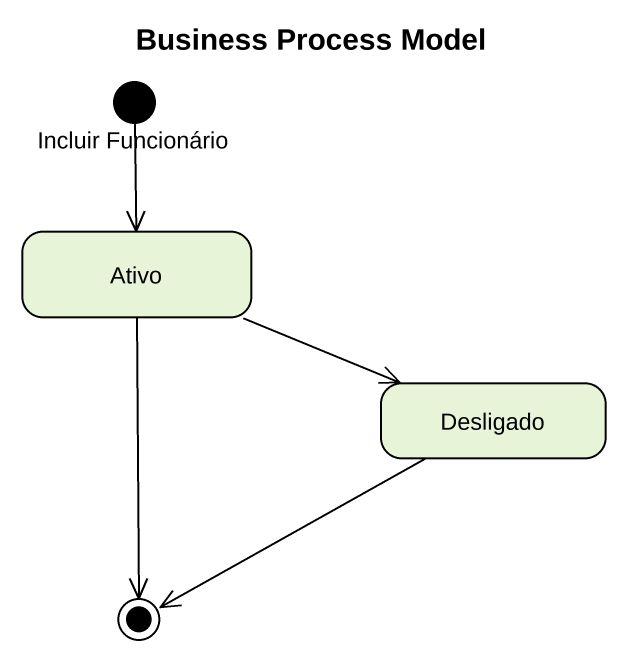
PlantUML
@startuml
title Business Process Model
hide empty description
state "Incluir Funcionário" as Incluir_Funcionário <<start>>
state Ativo
state Desligado
Incluir_Funcionário --> Ativo
Ativo -right-> Desligado
Ativo --> [*]
Desligado -left-> [*]
@enduml
